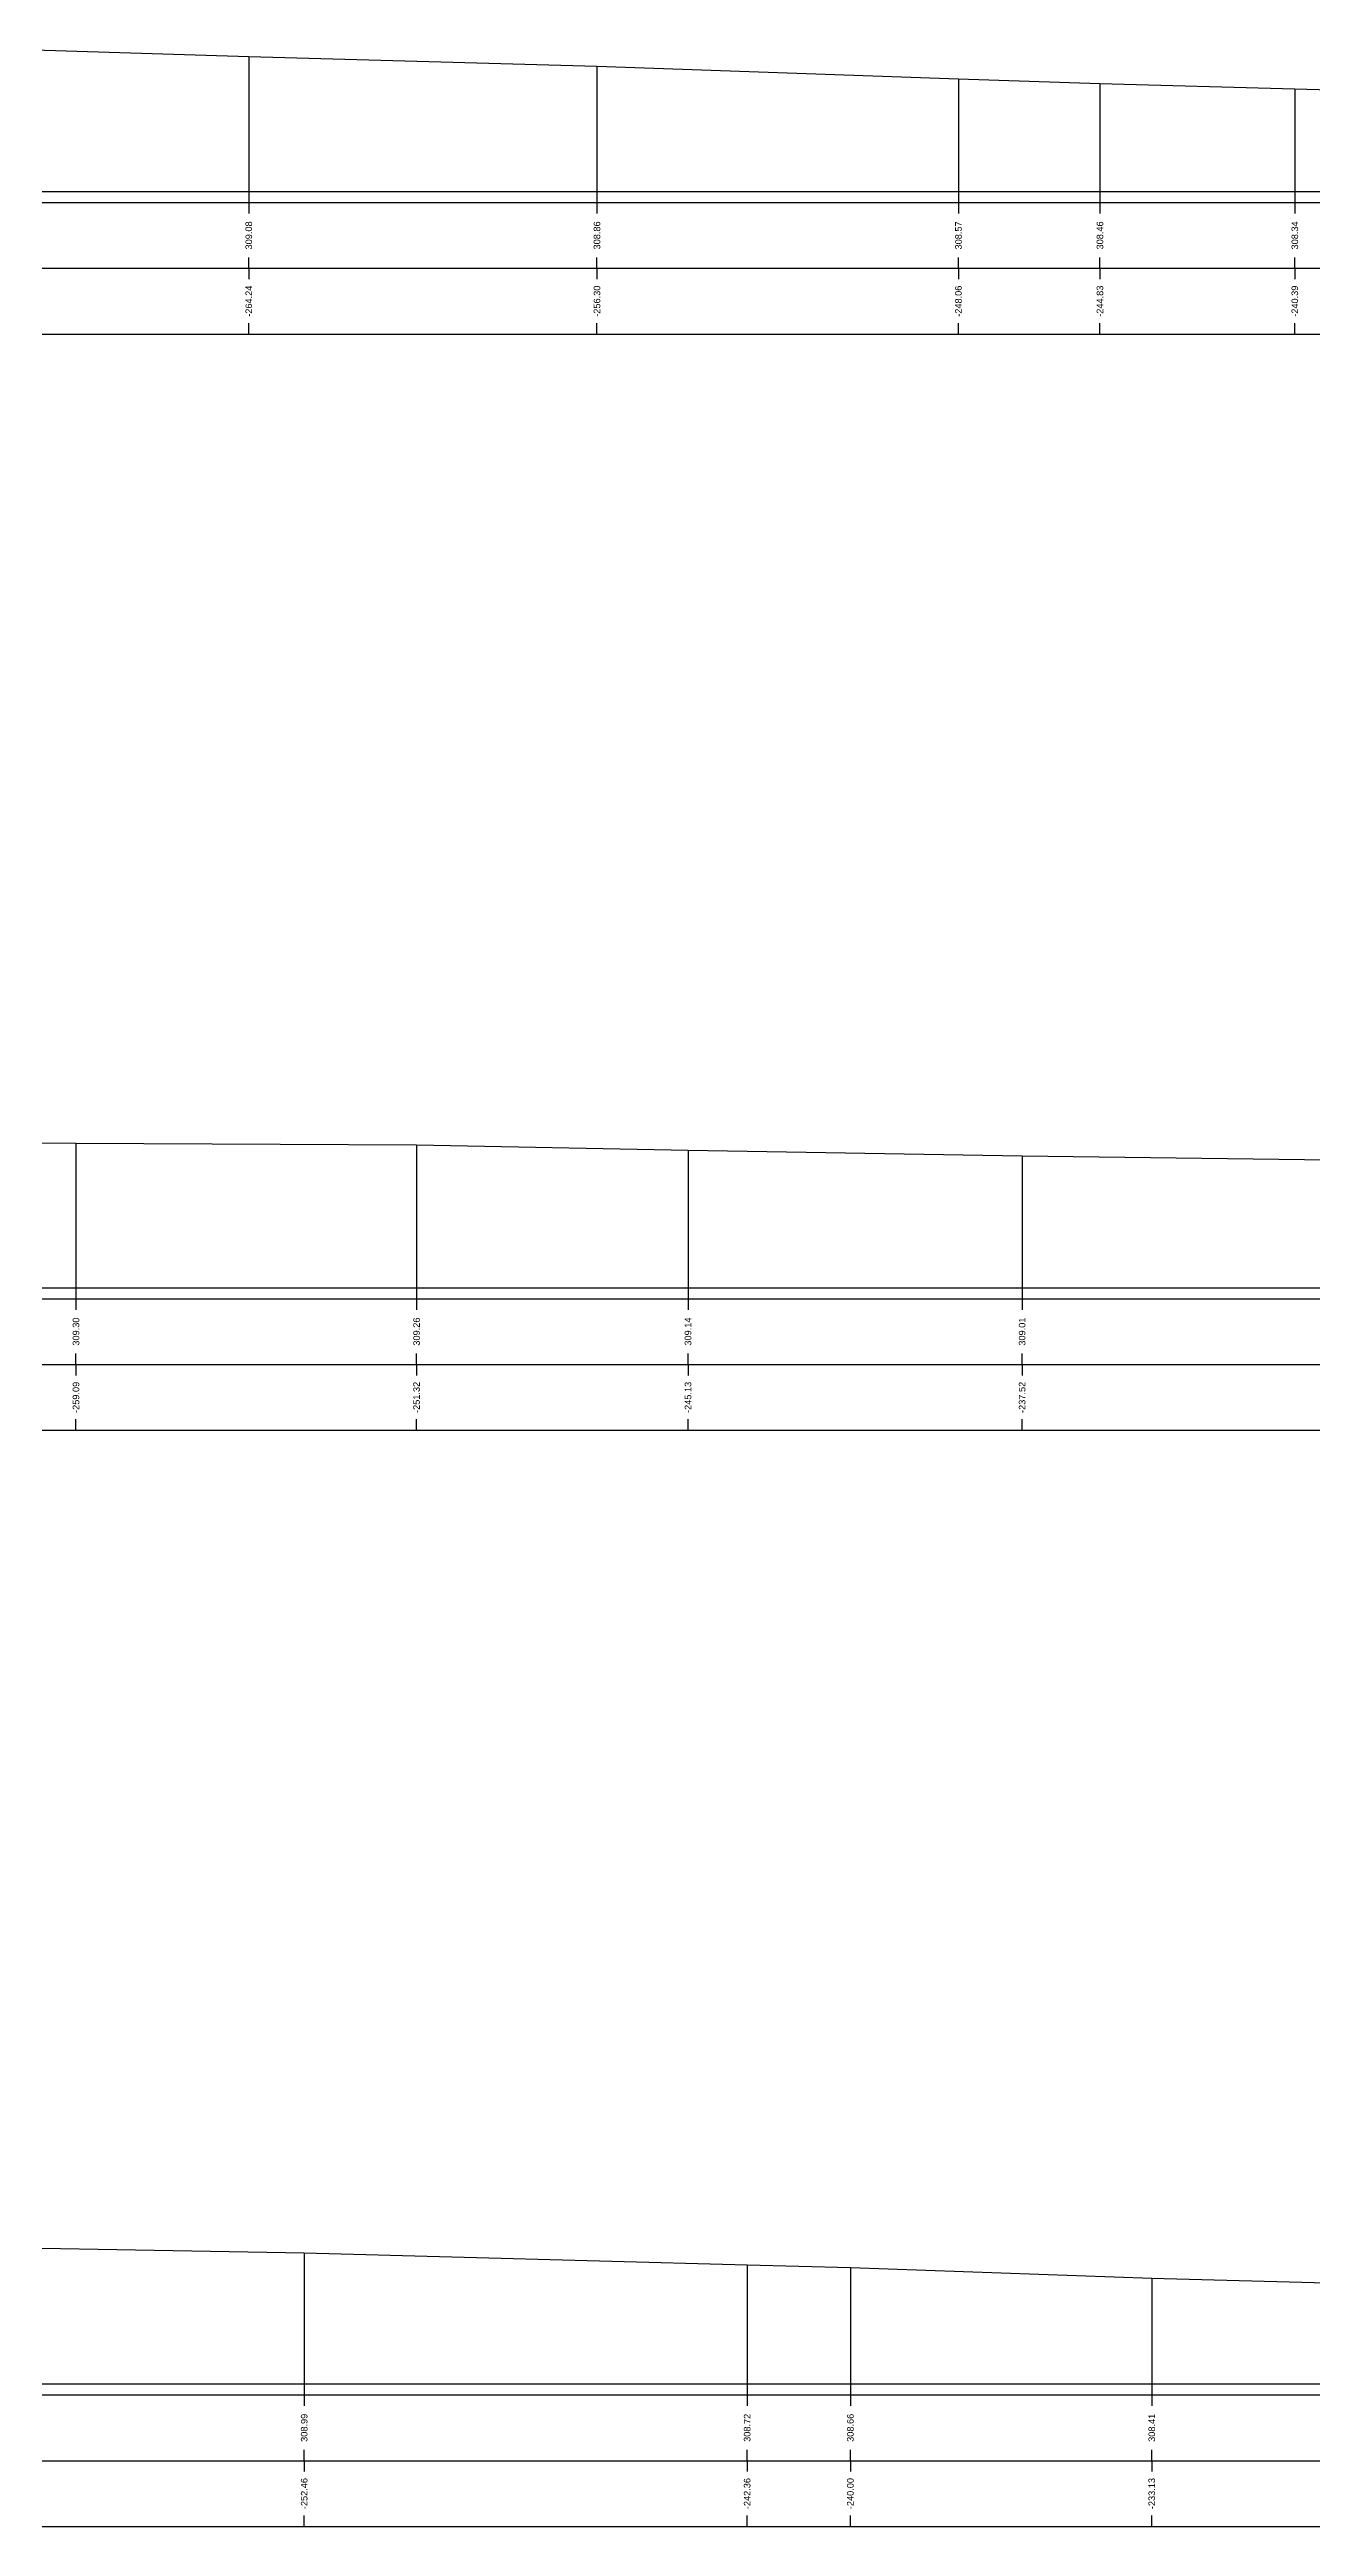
# Model space of a CAD drawing. Header units: millimetres. Extents: x -170 to 301, y 153 to 290.
# Drawn here: x -109 to -80.2, y 152.8 to 209.2 of the extents above; entities that cross this region are included whole.
import ezdxf
from ezdxf.enums import TextEntityAlignment as Align

# ---------------------------------------------------------------- set-up
doc = ezdxf.new("R2010")
doc.units = ezdxf.units.MM
doc.styles.get("Standard").update_dxf_attribs({"font": 'arial.ttf'})

msp = doc.modelspace()

# ---------------------------------------------------------------- linework, layer by layer
at = {"layer": 'band'}
for p, q in [((-104.441, 205.75), (-104.441, 205.5)), ((-96.503, 205.75), (-96.503, 205.5)), ((-88.262, 205.75), (-88.262, 205.5)), ((-85.036, 205.75), (-85.036, 205.5)), ((-80.593, 205.75), (-80.593, 205.5)), ((-104.441, 204.25), (-104.441, 204.5)), ((-96.503, 204.25), (-96.503, 204.5)), ((-88.262, 204.25), (-88.262, 204.5)), ((-85.036, 204.25), (-85.036, 204.5)), ((-80.593, 204.25), (-80.593, 204.5)), ((-104.441, 204.25), (-104.441, 204)), ((-96.503, 204.25), (-96.503, 204)), ((-88.262, 204.25), (-88.262, 204)), ((-85.036, 204.25), (-85.036, 204)), ((-80.593, 204.25), (-80.593, 204)), ((-104.441, 202.75), (-104.441, 203)), ((-96.503, 202.75), (-96.503, 203)), ((-88.262, 202.75), (-88.262, 203)), ((-85.036, 202.75), (-85.036, 203)), ((-80.593, 202.75), (-80.593, 203)), ((-108.381, 180.75), (-108.381, 180.5)), ((-100.616, 180.75), (-100.616, 180.5)), ((-94.427, 180.75), (-94.427, 180.5)), ((-86.81, 180.75), (-86.81, 180.5)), ((-108.381, 179.25), (-108.381, 179.5)), ((-108.381, 179.25), (-108.381, 179)), ((-100.616, 179.25), (-100.616, 179.5)), ((-100.616, 179.25), (-100.616, 179)), ((-94.427, 179.25), (-94.427, 179.5)), ((-94.427, 179.25), (-94.427, 179)), ((-86.81, 179.25), (-86.81, 179.5)), ((-86.81, 179.25), (-86.81, 179)), ((-108.381, 177.75), (-108.381, 178)), ((-100.616, 177.75), (-100.616, 178)), ((-94.427, 177.75), (-94.427, 178)), ((-86.81, 177.75), (-86.81, 178)), ((-103.178, 155.75), (-103.178, 155.5)), ((-93.079, 155.75), (-93.079, 155.5)), ((-90.726, 155.75), (-90.726, 155.5)), ((-83.854, 155.75), (-83.854, 155.5)), ((-103.178, 154.25), (-103.178, 154.5)), ((-103.178, 154.25), (-103.178, 154)), ((-93.079, 154.25), (-93.079, 154.5)), ((-93.079, 154.25), (-93.079, 154)), ((-90.726, 154.25), (-90.726, 154.5)), ((-90.726, 154.25), (-90.726, 154)), ((-83.854, 154.25), (-83.854, 154.5)), ((-83.854, 154.25), (-83.854, 154)), ((-103.178, 152.75), (-103.178, 153)), ((-93.079, 152.75), (-93.079, 153)), ((-90.726, 152.75), (-90.726, 153)), ((-83.854, 152.75), (-83.854, 153))]:
    msp.add_line(p, q, dxfattribs=at)
at = {"layer": 'frame'}
for p, q in [((-167.294, 205.75), (228.825, 205.75)), ((-159.794, 206), (228.825, 206)), ((-167.294, 204.25), (228.825, 204.25)), ((-167.294, 202.75), (228.825, 202.75)), ((-150.707, 181), (231.779, 181)), ((-158.207, 180.75), (231.779, 180.75)), ((-158.207, 179.25), (231.779, 179.25)), ((-158.207, 177.75), (231.779, 177.75)), ((-149.278, 156), (149.427, 156)), ((-156.778, 155.75), (149.427, 155.75)), ((-156.778, 154.25), (149.427, 154.25)), ((-156.778, 152.75), (149.427, 152.75))]:
    msp.add_line(p, q, dxfattribs=at)
at = {"layer": 'marker', "color": 253}
for p, q in [((-104.441, 209.084), (-104.441, 206)), ((-96.503, 208.861), (-96.503, 206)), ((-88.262, 208.571), (-88.262, 206)), ((-85.036, 208.463), (-85.036, 206)), ((-80.593, 208.343), (-80.593, 206)), ((-104.441, 206), (-104.441, 205.75)), ((-96.503, 206), (-96.503, 205.75)), ((-88.262, 206), (-88.262, 205.75)), ((-85.036, 206), (-85.036, 205.75)), ((-80.593, 206), (-80.593, 205.75)), ((-108.381, 184.296), (-108.381, 181)), ((-100.616, 184.257), (-100.616, 181)), ((-94.427, 184.137), (-94.427, 181)), ((-86.81, 184.009), (-86.81, 181)), ((-108.381, 181), (-108.381, 180.75)), ((-100.616, 181), (-100.616, 180.75)), ((-94.427, 181), (-94.427, 180.75)), ((-86.81, 181), (-86.81, 180.75)), ((-103.178, 158.989), (-103.178, 156)), ((-93.079, 158.716), (-93.079, 156)), ((-90.726, 158.656), (-90.726, 156)), ((-83.854, 158.411), (-83.854, 156)), ((-103.178, 156), (-103.178, 155.75)), ((-93.079, 156), (-93.079, 155.75)), ((-90.726, 156), (-90.726, 155.75)), ((-83.854, 156), (-83.854, 155.75))]:
    msp.add_line(p, q, dxfattribs=at)
at = {"layer": 'profile'}
for points in [[(-109.585, 209.239), (-104.441, 209.084), (-96.503, 208.861), (-88.262, 208.571), (-85.036, 208.463), (-80.593, 208.343), (-75.622, 208.206), (-66.941, 207.53), (-64.968, 207.392), (-54.022, 206.662), (-51.782, 206.558)], [(-111.392, 184.302), (-108.381, 184.296), (-100.616, 184.257), (-94.427, 184.137), (-86.81, 184.009), (-79.789, 183.917), (-75.745, 183.851), (-65.609, 183.603), (-65.556, 183.601), (-65.543, 183.6), (-65.51, 183.597), (-56.022, 182.618), (-52.175, 182.337), (-46.799, 182.04)], [(-149.278, 161.42), (-148.358, 161.42), (-143.816, 161.002), (-143.693, 160.991), (-143.655, 160.988), (-137.878, 160.29), (-135.903, 160.058), (-130.455, 159.655), (-128.61, 159.532), (-119.188, 159.29), (-117.001, 159.224), (-113.44, 159.174), (-103.178, 158.989), (-93.079, 158.716), (-90.726, 158.656), (-83.854, 158.411), (-77.872, 158.251), (-76.596, 158.193), (-74.968, 158.102), (-69.503, 157.844), (-66.781, 157.621), (-61.407, 157.449), (-57.023, 157.294), (-48.707, 157.079)]]:
    msp.add_lwpolyline(points, dxfattribs=at)

# ---------------------------------------------------------------- texts
for s, p in [('309.08', (-104.441, 205)), ('308.86', (-96.503, 205)), ('308.57', (-88.262, 205)), ('308.46', (-85.036, 205)), ('308.34', (-80.593, 205)), ('-264.24', (-104.441, 203.5)), ('-256.30', (-96.503, 203.5)), ('-248.06', (-88.262, 203.5)), ('-244.83', (-85.036, 203.5)), ('-240.39', (-80.593, 203.5)), ('309.30', (-108.381, 180)), ('309.26', (-100.616, 180)), ('309.14', (-94.427, 180)), ('309.01', (-86.81, 180)), ('-259.09', (-108.381, 178.5)), ('-251.32', (-100.616, 178.5)), ('-245.13', (-94.427, 178.5)), ('-237.52', (-86.81, 178.5)), ('308.99', (-103.178, 155)), ('308.72', (-93.079, 155)), ('308.66', (-90.726, 155)), ('308.41', (-83.854, 155)), ('-252.46', (-103.178, 153.5)), ('-242.36', (-93.079, 153.5)), ('-240.00', (-90.726, 153.5)), ('-233.13', (-83.854, 153.5))]:
    msp.add_text(s, height=0.15, rotation=90).set_placement(p, align=Align.MIDDLE)

doc.saveas('drawing.dxf')
